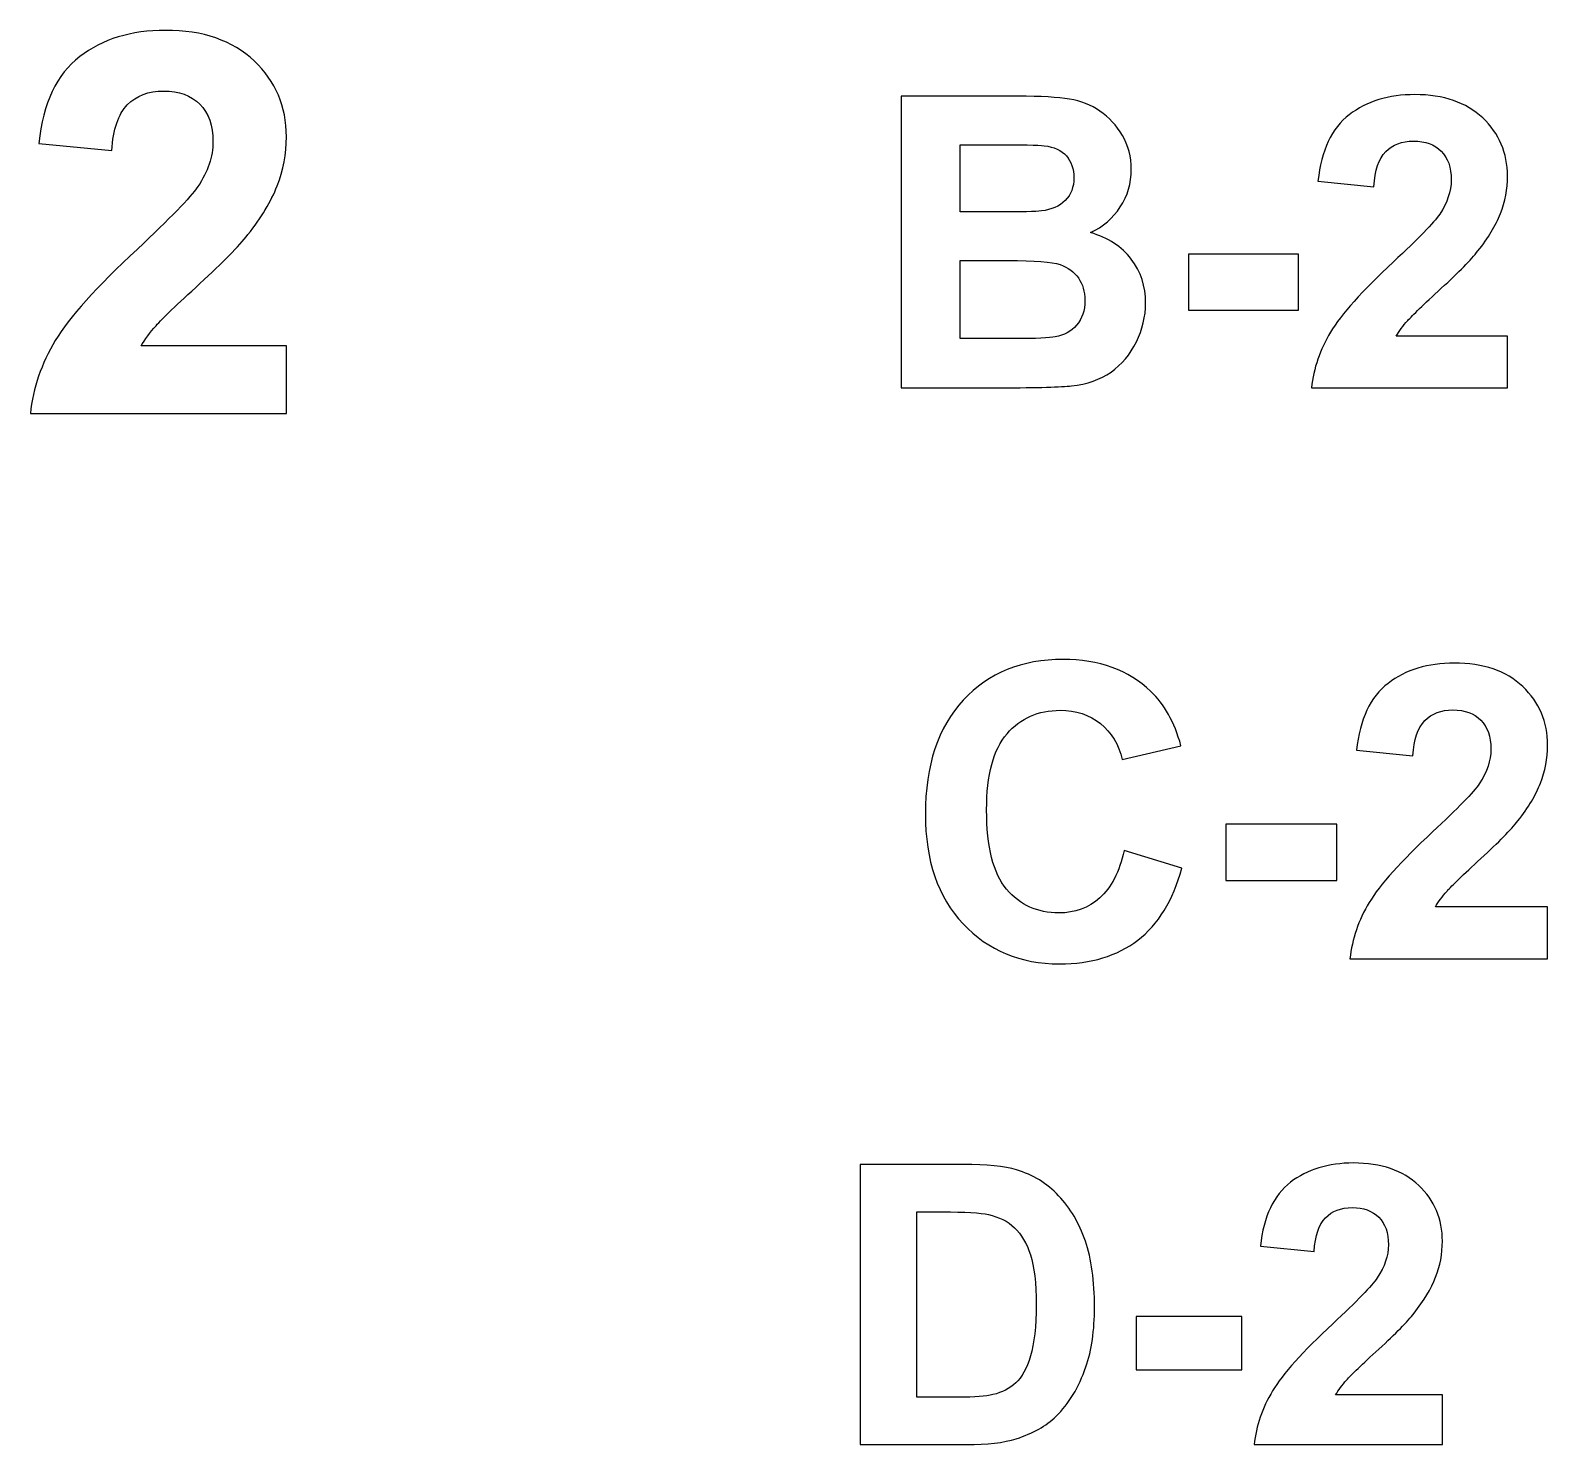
# Model space of a CAD drawing. Header units: millimetres. Extents: x 467 to 1359, y -935 to 982.
# Drawn here: x 1082.65 to 1115.19, y 816.56 to 846.89 of the extents above; entities that cross this region are included whole.
import ezdxf

# ---------------------------------------------------------------- set-up
doc = ezdxf.new("R2010")
doc.units = ezdxf.units.MM
doc.header["$MEASUREMENT"] = 0
doc.layers.add('layer 1', color=7, linetype='Continuous')

msp = doc.modelspace()

# ---------------------------------------------------------------- linework, layer by layer
at = {"layer": 'layer 1', "color": 242}
for points, knots in [([(1088.1408, 840.1234), (1088.1408, 840.1234), (1088.1408, 838.6732), (1088.1408, 838.6732), (1088.1408, 838.6732), (1088.1408, 838.6732), (1082.6484, 838.6732), (1082.6484, 838.6732), (1082.6484, 838.6732), (1082.7074, 839.2251), (1082.8863, 839.7466), (1083.1832, 840.2395), (1083.1832, 840.2395), (1083.48, 840.7324), (1084.0681, 841.3871), (1084.9435, 842.2035), (1084.9435, 842.2035), (1085.6496, 842.862), (1086.0816, 843.3092), (1086.2415, 843.5433), (1086.2415, 843.5433), (1086.4565, 843.8669), (1086.565, 844.1866), (1086.565, 844.5044), (1086.565, 844.5044), (1086.565, 844.8546), (1086.4718, 845.1229), (1086.2834, 845.3113), (1086.2834, 845.3113), (1086.0968, 845.4997), (1085.838, 845.593), (1085.5088, 845.593), (1085.5088, 845.593), (1085.1814, 845.593), (1084.9226, 845.494), (1084.7285, 845.2961), (1084.7285, 845.2961), (1084.5363, 845.1001), (1084.4259, 844.7727), (1084.3954, 844.3141), (1084.3954, 844.3141), (1084.3954, 844.3141), (1082.8311, 844.4701), (1082.8311, 844.4701), (1082.8311, 844.4701), (1082.9243, 845.3342), (1083.2155, 845.9546), (1083.7065, 846.3314), (1083.7065, 846.3314), (1084.1975, 846.7063), (1084.8103, 846.8947), (1085.5468, 846.8947), (1085.5468, 846.8947), (1086.3538, 846.8947), (1086.9875, 846.6759), (1087.45, 846.2401), (1087.45, 846.2401), (1087.9105, 845.8042), (1088.1408, 845.2618), (1088.1408, 844.6129), (1088.1408, 844.6129), (1088.1408, 844.2437), (1088.0742, 843.8935), (1087.9429, 843.5585), (1087.9429, 843.5585), (1087.8116, 843.2255), (1087.6022, 842.8772), (1087.3149, 842.5118), (1087.3149, 842.5118), (1087.1264, 842.2682), (1086.782, 841.9199), (1086.2872, 841.4651), (1086.2872, 841.4651), (1085.7904, 841.0102), (1085.4764, 840.7096), (1085.3451, 840.5592), (1085.3451, 840.5592), (1085.2119, 840.4108), (1085.1053, 840.2642), (1085.0235, 840.1234), (1085.0235, 840.1234), (1085.0235, 840.1234), (1088.1408, 840.1234), (1088.1408, 840.1234)], [0, 0, 0, 0, 0.0454545, 0.0454545, 0.0454545, 0.0454545, 0.0909091, 0.0909091, 0.0909091, 0.0909091, 0.1363636, 0.1363636, 0.1363636, 0.1363636, 0.1818182, 0.1818182, 0.1818182, 0.1818182, 0.2272727, 0.2272727, 0.2272727, 0.2272727, 0.2727273, 0.2727273, 0.2727273, 0.2727273, 0.3181818, 0.3181818, 0.3181818, 0.3181818, 0.3636364, 0.3636364, 0.3636364, 0.3636364, 0.4090909, 0.4090909, 0.4090909, 0.4090909, 0.4545455, 0.4545455, 0.4545455, 0.4545455, 0.5, 0.5, 0.5, 0.5, 0.5454545, 0.5454545, 0.5454545, 0.5454545, 0.5909091, 0.5909091, 0.5909091, 0.5909091, 0.6363636, 0.6363636, 0.6363636, 0.6363636, 0.6818182, 0.6818182, 0.6818182, 0.6818182, 0.7272727, 0.7272727, 0.7272727, 0.7272727, 0.7727273, 0.7727273, 0.7727273, 0.7727273, 0.8181818, 0.8181818, 0.8181818, 0.8181818, 0.8636364, 0.8636364, 0.8636364, 0.8636364, 0.9090909, 0.9090909, 0.9090909, 0.9090909, 1, 1, 1, 1]), ([(1114.3306, 840.3339), (1114.3306, 840.3339), (1114.3306, 839.224), (1114.3306, 839.224), (1114.3306, 839.224), (1114.3306, 839.224), (1110.1272, 839.224), (1110.1272, 839.224), (1110.1272, 839.224), (1110.1723, 839.6464), (1110.3092, 840.0455), (1110.5365, 840.4227), (1110.5365, 840.4227), (1110.7637, 840.7999), (1111.2137, 841.301), (1111.8837, 841.9258), (1111.8837, 841.9258), (1112.4241, 842.4298), (1112.7547, 842.772), (1112.877, 842.9512), (1112.877, 842.9512), (1113.0416, 843.1988), (1113.1247, 843.4435), (1113.1247, 843.6867), (1113.1247, 843.6867), (1113.1247, 843.9547), (1113.0533, 844.1601), (1112.9091, 844.3043), (1112.9091, 844.3043), (1112.7664, 844.4485), (1112.5683, 844.5198), (1112.3163, 844.5198), (1112.3163, 844.5198), (1112.0658, 844.5198), (1111.8677, 844.4441), (1111.7191, 844.2926), (1111.7191, 844.2926), (1111.572, 844.1426), (1111.4875, 843.8921), (1111.4642, 843.5411), (1111.4642, 843.5411), (1111.4642, 843.5411), (1110.267, 843.6605), (1110.267, 843.6605), (1110.267, 843.6605), (1110.3384, 844.3218), (1110.5612, 844.7966), (1110.937, 845.085), (1110.937, 845.085), (1111.3128, 845.3719), (1111.7818, 845.5161), (1112.3454, 845.5161), (1112.3454, 845.5161), (1112.963, 845.5161), (1113.448, 845.3486), (1113.8019, 845.015), (1113.8019, 845.015), (1114.1544, 844.6815), (1114.3306, 844.2664), (1114.3306, 843.7697), (1114.3306, 843.7697), (1114.3306, 843.4872), (1114.2797, 843.2192), (1114.1792, 842.9628), (1114.1792, 842.9628), (1114.0787, 842.7079), (1113.9184, 842.4414), (1113.6985, 842.1618), (1113.6985, 842.1618), (1113.5543, 841.9753), (1113.2907, 841.7088), (1112.912, 841.3607), (1112.912, 841.3607), (1112.5319, 841.0126), (1112.2915, 840.7825), (1112.191, 840.6674), (1112.191, 840.6674), (1112.0891, 840.5538), (1112.0075, 840.4416), (1111.9449, 840.3339), (1111.9449, 840.3339), (1111.9449, 840.3339), (1114.3306, 840.3339), (1114.3306, 840.3339)], [0, 0, 0, 0, 0.0454545, 0.0454545, 0.0454545, 0.0454545, 0.0909091, 0.0909091, 0.0909091, 0.0909091, 0.1363636, 0.1363636, 0.1363636, 0.1363636, 0.1818182, 0.1818182, 0.1818182, 0.1818182, 0.2272727, 0.2272727, 0.2272727, 0.2272727, 0.2727273, 0.2727273, 0.2727273, 0.2727273, 0.3181818, 0.3181818, 0.3181818, 0.3181818, 0.3636364, 0.3636364, 0.3636364, 0.3636364, 0.4090909, 0.4090909, 0.4090909, 0.4090909, 0.4545455, 0.4545455, 0.4545455, 0.4545455, 0.5, 0.5, 0.5, 0.5, 0.5454545, 0.5454545, 0.5454545, 0.5454545, 0.5909091, 0.5909091, 0.5909091, 0.5909091, 0.6363636, 0.6363636, 0.6363636, 0.6363636, 0.6818182, 0.6818182, 0.6818182, 0.6818182, 0.7272727, 0.7272727, 0.7272727, 0.7272727, 0.7727273, 0.7727273, 0.7727273, 0.7727273, 0.8181818, 0.8181818, 0.8181818, 0.8181818, 0.8636364, 0.8636364, 0.8636364, 0.8636364, 0.9090909, 0.9090909, 0.9090909, 0.9090909, 1, 1, 1, 1]), ([(1101.3255, 845.4811), (1101.3255, 845.4811), (1103.8278, 845.4811), (1103.8278, 845.4811), (1103.8278, 845.4811), (1104.3245, 845.4811), (1104.693, 845.4607), (1104.9362, 845.42), (1104.9362, 845.42), (1105.1809, 845.3777), (1105.3979, 845.2918), (1105.5902, 845.1622), (1105.5902, 845.1622), (1105.7824, 845.0311), (1105.9427, 844.8577), (1106.0708, 844.6407), (1106.0708, 844.6407), (1106.199, 844.4237), (1106.2631, 844.179), (1106.2631, 843.9096), (1106.2631, 843.9096), (1106.2631, 843.6183), (1106.1844, 843.3488), (1106.0271, 843.1056), (1106.0271, 843.1056), (1105.8698, 842.8609), (1105.6557, 842.6788), (1105.3863, 842.5565), (1105.3863, 842.5565), (1105.7664, 842.4443), (1106.0577, 842.255), (1106.2631, 841.987), (1106.2631, 841.987), (1106.467, 841.719), (1106.5689, 841.4044), (1106.5689, 841.0417), (1106.5689, 841.0417), (1106.5689, 840.7562), (1106.5034, 840.4795), (1106.3709, 840.2101), (1106.3709, 840.2101), (1106.2383, 839.9406), (1106.0577, 839.725), (1105.8276, 839.5634), (1105.8276, 839.5634), (1105.5989, 839.4031), (1105.3164, 839.3041), (1104.9799, 839.2662), (1104.9799, 839.2662), (1104.7702, 839.2444), (1104.2619, 839.2298), (1103.4564, 839.224), (1103.4564, 839.224), (1103.4564, 839.224), (1101.3255, 839.224), (1101.3255, 839.224), (1101.3255, 839.224), (1101.3255, 839.224), (1101.3255, 845.4811), (1101.3255, 845.4811)], [0, 0, 0, 0, 0.0625, 0.0625, 0.0625, 0.0625, 0.125, 0.125, 0.125, 0.125, 0.1875, 0.1875, 0.1875, 0.1875, 0.25, 0.25, 0.25, 0.25, 0.3125, 0.3125, 0.3125, 0.3125, 0.375, 0.375, 0.375, 0.375, 0.4375, 0.4375, 0.4375, 0.4375, 0.5, 0.5, 0.5, 0.5, 0.5625, 0.5625, 0.5625, 0.5625, 0.625, 0.625, 0.625, 0.625, 0.6875, 0.6875, 0.6875, 0.6875, 0.75, 0.75, 0.75, 0.75, 0.8125, 0.8125, 0.8125, 0.8125, 0.875, 0.875, 0.875, 0.875, 1, 1, 1, 1]), ([(1102.5927, 844.4412), (1102.5927, 844.4412), (1102.5927, 842.9992), (1102.5927, 842.9992), (1102.5927, 842.9992), (1102.5927, 842.9992), (1103.42, 842.9992), (1103.42, 842.9992), (1103.42, 842.9992), (1103.9108, 842.9992), (1104.2167, 843.0065), (1104.3361, 843.0211), (1104.3361, 843.0211), (1104.5517, 843.0459), (1104.7221, 843.1201), (1104.8459, 843.2439), (1104.8459, 843.2439), (1104.9697, 843.3677), (1105.0309, 843.5294), (1105.0309, 843.7304), (1105.0309, 843.7304), (1105.0309, 843.9241), (1104.977, 844.08), (1104.8707, 844.2009), (1104.8707, 844.2009), (1104.7643, 844.3218), (1104.6056, 844.3946), (1104.3958, 844.4193), (1104.3958, 844.4193), (1104.2706, 844.4339), (1103.9108, 844.4412), (1103.318, 844.4412), (1103.318, 844.4412), (1103.318, 844.4412), (1102.5927, 844.4412), (1102.5927, 844.4412)], [0, 0, 0, 0, 0.1, 0.1, 0.1, 0.1, 0.2, 0.2, 0.2, 0.2, 0.3, 0.3, 0.3, 0.3, 0.4, 0.4, 0.4, 0.4, 0.5, 0.5, 0.5, 0.5, 0.6, 0.6, 0.6, 0.6, 0.7, 0.7, 0.7, 0.7, 0.8, 0.8, 0.8, 0.8, 1, 1, 1, 1]), ([(1102.5927, 841.9593), (1102.5927, 841.9593), (1102.5927, 840.2814), (1102.5927, 840.2814), (1102.5927, 840.2814), (1102.5927, 840.2814), (1103.7637, 840.2814), (1103.7637, 840.2814), (1103.7637, 840.2814), (1104.2182, 840.2814), (1104.508, 840.2945), (1104.6303, 840.3193), (1104.6303, 840.3193), (1104.8182, 840.3542), (1104.9712, 840.4373), (1105.0891, 840.5698), (1105.0891, 840.5698), (1105.2071, 840.7038), (1105.2668, 840.88), (1105.2668, 841.1029), (1105.2668, 841.1029), (1105.2668, 841.2922), (1105.2217, 841.451), (1105.1299, 841.5821), (1105.1299, 841.5821), (1105.0396, 841.7132), (1104.9071, 841.8093), (1104.7352, 841.869), (1104.7352, 841.869), (1104.5633, 841.9287), (1104.189, 841.9593), (1103.6137, 841.9593), (1103.6137, 841.9593), (1103.6137, 841.9593), (1102.5927, 841.9593), (1102.5927, 841.9593)], [0, 0, 0, 0, 0.1, 0.1, 0.1, 0.1, 0.2, 0.2, 0.2, 0.2, 0.3, 0.3, 0.3, 0.3, 0.4, 0.4, 0.4, 0.4, 0.5, 0.5, 0.5, 0.5, 0.6, 0.6, 0.6, 0.6, 0.7, 0.7, 0.7, 0.7, 0.8, 0.8, 0.8, 0.8, 1, 1, 1, 1]), ([(1107.488, 840.8931), (1107.488, 840.8931), (1107.488, 842.0904), (1107.488, 842.0904), (1107.488, 842.0904), (1107.488, 842.0904), (1109.8475, 842.0904), (1109.8475, 842.0904), (1109.8475, 842.0904), (1109.8475, 842.0904), (1109.8475, 840.8931), (1109.8475, 840.8931), (1109.8475, 840.8931), (1109.8475, 840.8931), (1107.488, 840.8931), (1107.488, 840.8931)], [0, 0, 0, 0, 0.2, 0.2, 0.2, 0.2, 0.4, 0.4, 0.4, 0.4, 0.6, 0.6, 0.6, 0.6, 1, 1, 1, 1]), ([(1106.1119, 829.302), (1106.1119, 829.302), (1107.346, 828.923), (1107.346, 828.923), (1107.346, 828.923), (1107.1565, 828.228), (1106.8406, 827.7123), (1106.3998, 827.3744), (1106.3998, 827.3744), (1105.9591, 827.038), (1105.4008, 826.869), (1104.7235, 826.869), (1104.7235, 826.869), (1103.8846, 826.869), (1103.1955, 827.1555), (1102.6548, 827.7285), (1102.6548, 827.7285), (1102.1156, 828.3015), (1101.8453, 829.0846), (1101.8453, 830.0792), (1101.8453, 830.0792), (1101.8453, 831.1297), (1102.1171, 831.9466), (1102.6593, 832.5284), (1102.6593, 832.5284), (1103.2014, 833.1102), (1103.9154, 833.4011), (1104.7999, 833.4011), (1104.7999, 833.4011), (1105.5727, 833.4011), (1106.2, 833.1719), (1106.6819, 832.715), (1106.6819, 832.715), (1106.9699, 832.4446), (1107.1844, 832.0568), (1107.3284, 831.5499), (1107.3284, 831.5499), (1107.3284, 831.5499), (1106.0678, 831.2502), (1106.0678, 831.2502), (1106.0678, 831.2502), (1105.9929, 831.5763), (1105.8371, 831.8349), (1105.6006, 832.0244), (1105.6006, 832.0244), (1105.3626, 832.214), (1105.0746, 832.308), (1104.7367, 832.308), (1104.7367, 832.308), (1104.268, 832.308), (1103.8875, 832.1405), (1103.5966, 831.8041), (1103.5966, 831.8041), (1103.3042, 831.4691), (1103.1588, 830.9255), (1103.1588, 830.1732), (1103.1588, 830.1732), (1103.1588, 829.3769), (1103.3028, 828.8084), (1103.5893, 828.4704), (1103.5893, 828.4704), (1103.8772, 828.1311), (1104.2504, 827.9621), (1104.7103, 827.9621), (1104.7103, 827.9621), (1105.0496, 827.9621), (1105.342, 828.0694), (1105.5859, 828.2853), (1105.5859, 828.2853), (1105.8298, 828.5013), (1106.0061, 828.8392), (1106.1119, 829.302)], [0, 0, 0, 0, 0.0526316, 0.0526316, 0.0526316, 0.0526316, 0.1052632, 0.1052632, 0.1052632, 0.1052632, 0.1578947, 0.1578947, 0.1578947, 0.1578947, 0.2105263, 0.2105263, 0.2105263, 0.2105263, 0.2631579, 0.2631579, 0.2631579, 0.2631579, 0.3157895, 0.3157895, 0.3157895, 0.3157895, 0.3684211, 0.3684211, 0.3684211, 0.3684211, 0.4210526, 0.4210526, 0.4210526, 0.4210526, 0.4736842, 0.4736842, 0.4736842, 0.4736842, 0.5263158, 0.5263158, 0.5263158, 0.5263158, 0.5789474, 0.5789474, 0.5789474, 0.5789474, 0.6315789, 0.6315789, 0.6315789, 0.6315789, 0.6842105, 0.6842105, 0.6842105, 0.6842105, 0.7368421, 0.7368421, 0.7368421, 0.7368421, 0.7894737, 0.7894737, 0.7894737, 0.7894737, 0.8421053, 0.8421053, 0.8421053, 0.8421053, 0.8947368, 0.8947368, 0.8947368, 0.8947368, 1, 1, 1, 1]), ([(1115.193, 828.0943), (1115.193, 828.0943), (1115.193, 826.9748), (1115.193, 826.9748), (1115.193, 826.9748), (1115.193, 826.9748), (1110.9529, 826.9748), (1110.9529, 826.9748), (1110.9529, 826.9748), (1110.9984, 827.4009), (1111.1365, 827.8034), (1111.3657, 828.184), (1111.3657, 828.184), (1111.5949, 828.5645), (1112.0489, 829.0699), (1112.7247, 829.7002), (1112.7247, 829.7002), (1113.2698, 830.2085), (1113.6033, 830.5538), (1113.7267, 830.7345), (1113.7267, 830.7345), (1113.8927, 830.9842), (1113.9765, 831.2311), (1113.9765, 831.4764), (1113.9765, 831.4764), (1113.9765, 831.7468), (1113.9045, 831.9539), (1113.7591, 832.0994), (1113.7591, 832.0994), (1113.6151, 832.2448), (1113.4153, 832.3168), (1113.1611, 832.3168), (1113.1611, 832.3168), (1112.9084, 832.3168), (1112.7086, 832.2404), (1112.5587, 832.0876), (1112.5587, 832.0876), (1112.4103, 831.9363), (1112.3251, 831.6836), (1112.3016, 831.3295), (1112.3016, 831.3295), (1112.3016, 831.3295), (1111.0939, 831.45), (1111.0939, 831.45), (1111.0939, 831.45), (1111.1659, 832.117), (1111.3907, 832.596), (1111.7698, 832.8869), (1111.7698, 832.8869), (1112.1488, 833.1763), (1112.6219, 833.3217), (1113.1905, 833.3217), (1113.1905, 833.3217), (1113.8134, 833.3217), (1114.3027, 833.1528), (1114.6597, 832.8163), (1114.6597, 832.8163), (1115.0152, 832.4799), (1115.193, 832.0612), (1115.193, 831.5602), (1115.193, 831.5602), (1115.193, 831.2751), (1115.1416, 831.0048), (1115.0402, 830.7462), (1115.0402, 830.7462), (1114.9388, 830.4891), (1114.7772, 830.2203), (1114.5554, 829.9382), (1114.5554, 829.9382), (1114.4099, 829.7501), (1114.144, 829.4813), (1113.762, 829.1301), (1113.762, 829.1301), (1113.3785, 828.779), (1113.1361, 828.5468), (1113.0347, 828.4308), (1113.0347, 828.4308), (1112.9319, 828.3162), (1112.8496, 828.2031), (1112.7864, 828.0943), (1112.7864, 828.0943), (1112.7864, 828.0943), (1115.193, 828.0943), (1115.193, 828.0943)], [0, 0, 0, 0, 0.0454545, 0.0454545, 0.0454545, 0.0454545, 0.0909091, 0.0909091, 0.0909091, 0.0909091, 0.1363636, 0.1363636, 0.1363636, 0.1363636, 0.1818182, 0.1818182, 0.1818182, 0.1818182, 0.2272727, 0.2272727, 0.2272727, 0.2272727, 0.2727273, 0.2727273, 0.2727273, 0.2727273, 0.3181818, 0.3181818, 0.3181818, 0.3181818, 0.3636364, 0.3636364, 0.3636364, 0.3636364, 0.4090909, 0.4090909, 0.4090909, 0.4090909, 0.4545455, 0.4545455, 0.4545455, 0.4545455, 0.5, 0.5, 0.5, 0.5, 0.5454545, 0.5454545, 0.5454545, 0.5454545, 0.5909091, 0.5909091, 0.5909091, 0.5909091, 0.6363636, 0.6363636, 0.6363636, 0.6363636, 0.6818182, 0.6818182, 0.6818182, 0.6818182, 0.7272727, 0.7272727, 0.7272727, 0.7272727, 0.7727273, 0.7727273, 0.7727273, 0.7727273, 0.8181818, 0.8181818, 0.8181818, 0.8181818, 0.8636364, 0.8636364, 0.8636364, 0.8636364, 0.9090909, 0.9090909, 0.9090909, 0.9090909, 1, 1, 1, 1]), ([(1108.2907, 828.6585), (1108.2907, 828.6585), (1108.2907, 829.8662), (1108.2907, 829.8662), (1108.2907, 829.8662), (1108.2907, 829.8662), (1110.6708, 829.8662), (1110.6708, 829.8662), (1110.6708, 829.8662), (1110.6708, 829.8662), (1110.6708, 828.6585), (1110.6708, 828.6585), (1110.6708, 828.6585), (1110.6708, 828.6585), (1108.2907, 828.6585), (1108.2907, 828.6585)], [0, 0, 0, 0, 0.2, 0.2, 0.2, 0.2, 0.4, 0.4, 0.4, 0.4, 0.6, 0.6, 0.6, 0.6, 1, 1, 1, 1]), ([(1100.4468, 822.5641), (1100.4468, 822.5641), (1102.6595, 822.5641), (1102.6595, 822.5641), (1102.6595, 822.5641), (1103.1588, 822.5641), (1103.5392, 822.5263), (1103.8008, 822.4494), (1103.8008, 822.4494), (1104.1518, 822.3459), (1104.4539, 822.1613), (1104.7043, 821.8955), (1104.7043, 821.8955), (1104.9561, 821.6312), (1105.1463, 821.3067), (1105.2777, 820.9221), (1105.2777, 820.9221), (1105.4078, 820.5389), (1105.4736, 820.0647), (1105.4736, 819.5025), (1105.4736, 819.5025), (1105.4736, 819.0073), (1105.412, 818.5821), (1105.2889, 818.2241), (1105.2889, 818.2241), (1105.1393, 817.7863), (1104.9253, 817.4325), (1104.647, 817.1625), (1104.647, 817.1625), (1104.4372, 816.9569), (1104.1532, 816.7975), (1103.7966, 816.6828), (1103.7966, 816.6828), (1103.5294, 816.5975), (1103.1728, 816.5555), (1102.7252, 816.5555), (1102.7252, 816.5555), (1102.7252, 816.5555), (1100.4468, 816.5555), (1100.4468, 816.5555), (1100.4468, 816.5555), (1100.4468, 816.5555), (1100.4468, 822.5641), (1100.4468, 822.5641)], [0, 0, 0, 0, 0.0833333, 0.0833333, 0.0833333, 0.0833333, 0.1666667, 0.1666667, 0.1666667, 0.1666667, 0.25, 0.25, 0.25, 0.25, 0.3333333, 0.3333333, 0.3333333, 0.3333333, 0.4166667, 0.4166667, 0.4166667, 0.4166667, 0.5, 0.5, 0.5, 0.5, 0.5833333, 0.5833333, 0.5833333, 0.5833333, 0.6666667, 0.6666667, 0.6666667, 0.6666667, 0.75, 0.75, 0.75, 0.75, 0.8333333, 0.8333333, 0.8333333, 0.8333333, 1, 1, 1, 1]), ([(1112.9354, 817.6213), (1112.9354, 817.6213), (1112.9354, 816.5555), (1112.9354, 816.5555), (1112.9354, 816.5555), (1112.9354, 816.5555), (1108.8989, 816.5555), (1108.8989, 816.5555), (1108.8989, 816.5555), (1108.9423, 816.9611), (1109.0737, 817.3443), (1109.2919, 817.7066), (1109.2919, 817.7066), (1109.5101, 818.0688), (1109.9423, 818.55), (1110.5857, 819.15), (1110.5857, 819.15), (1111.1046, 819.6339), (1111.4221, 819.9626), (1111.5395, 820.1346), (1111.5395, 820.1346), (1111.6976, 820.3724), (1111.7773, 820.6074), (1111.7773, 820.841), (1111.7773, 820.841), (1111.7773, 821.0983), (1111.7088, 821.2955), (1111.5703, 821.434), (1111.5703, 821.434), (1111.4333, 821.5725), (1111.243, 821.641), (1111.0011, 821.641), (1111.0011, 821.641), (1110.7605, 821.641), (1110.5703, 821.5683), (1110.4276, 821.4228), (1110.4276, 821.4228), (1110.2864, 821.2787), (1110.2052, 821.0382), (1110.1829, 820.7011), (1110.1829, 820.7011), (1110.1829, 820.7011), (1109.0332, 820.8158), (1109.0332, 820.8158), (1109.0332, 820.8158), (1109.1017, 821.4508), (1109.3157, 821.9067), (1109.6765, 822.1837), (1109.6765, 822.1837), (1110.0374, 822.4592), (1110.4878, 822.5977), (1111.029, 822.5977), (1111.029, 822.5977), (1111.6221, 822.5977), (1112.0878, 822.4368), (1112.4277, 822.1165), (1112.4277, 822.1165), (1112.7662, 821.7962), (1112.9354, 821.3976), (1112.9354, 820.9207), (1112.9354, 820.9207), (1112.9354, 820.6493), (1112.8864, 820.392), (1112.7899, 820.1458), (1112.7899, 820.1458), (1112.6934, 819.9011), (1112.5396, 819.6451), (1112.3284, 819.3766), (1112.3284, 819.3766), (1112.1899, 819.1975), (1111.9368, 818.9416), (1111.5731, 818.6073), (1111.5731, 818.6073), (1111.2081, 818.273), (1110.9773, 818.0521), (1110.8808, 817.9416), (1110.8808, 817.9416), (1110.7829, 817.8325), (1110.7046, 817.7248), (1110.6444, 817.6213), (1110.6444, 817.6213), (1110.6444, 817.6213), (1112.9354, 817.6213), (1112.9354, 817.6213)], [0, 0, 0, 0, 0.0454545, 0.0454545, 0.0454545, 0.0454545, 0.0909091, 0.0909091, 0.0909091, 0.0909091, 0.1363636, 0.1363636, 0.1363636, 0.1363636, 0.1818182, 0.1818182, 0.1818182, 0.1818182, 0.2272727, 0.2272727, 0.2272727, 0.2272727, 0.2727273, 0.2727273, 0.2727273, 0.2727273, 0.3181818, 0.3181818, 0.3181818, 0.3181818, 0.3636364, 0.3636364, 0.3636364, 0.3636364, 0.4090909, 0.4090909, 0.4090909, 0.4090909, 0.4545455, 0.4545455, 0.4545455, 0.4545455, 0.5, 0.5, 0.5, 0.5, 0.5454545, 0.5454545, 0.5454545, 0.5454545, 0.5909091, 0.5909091, 0.5909091, 0.5909091, 0.6363636, 0.6363636, 0.6363636, 0.6363636, 0.6818182, 0.6818182, 0.6818182, 0.6818182, 0.7272727, 0.7272727, 0.7272727, 0.7272727, 0.7727273, 0.7727273, 0.7727273, 0.7727273, 0.8181818, 0.8181818, 0.8181818, 0.8181818, 0.8636364, 0.8636364, 0.8636364, 0.8636364, 0.9090909, 0.9090909, 0.9090909, 0.9090909, 1, 1, 1, 1]), ([(1101.6636, 821.5487), (1101.6636, 821.5487), (1101.6636, 817.5709), (1101.6636, 817.5709), (1101.6636, 817.5709), (1101.6636, 817.5709), (1102.5658, 817.5709), (1102.5658, 817.5709), (1102.5658, 817.5709), (1102.9028, 817.5709), (1103.1462, 817.5905), (1103.2959, 817.6283), (1103.2959, 817.6283), (1103.4931, 817.6772), (1103.6553, 817.7611), (1103.784, 817.8786), (1103.784, 817.8786), (1103.9141, 817.9961), (1104.019, 818.1891), (1104.1001, 818.4577), (1104.1001, 818.4577), (1104.1826, 818.7262), (1104.2232, 819.094), (1104.2232, 819.5584), (1104.2232, 819.5584), (1104.2232, 820.0228), (1104.1826, 820.378), (1104.1001, 820.627), (1104.1001, 820.627), (1104.019, 820.8759), (1103.9043, 821.0689), (1103.7574, 821.2088), (1103.7574, 821.2088), (1103.6106, 821.3473), (1103.4245, 821.4424), (1103.198, 821.4913), (1103.198, 821.4913), (1103.0301, 821.5291), (1102.6986, 821.5487), (1102.2063, 821.5487), (1102.2063, 821.5487), (1102.2063, 821.5487), (1101.6636, 821.5487), (1101.6636, 821.5487)], [0, 0, 0, 0, 0.0833333, 0.0833333, 0.0833333, 0.0833333, 0.1666667, 0.1666667, 0.1666667, 0.1666667, 0.25, 0.25, 0.25, 0.25, 0.3333333, 0.3333333, 0.3333333, 0.3333333, 0.4166667, 0.4166667, 0.4166667, 0.4166667, 0.5, 0.5, 0.5, 0.5, 0.5833333, 0.5833333, 0.5833333, 0.5833333, 0.6666667, 0.6666667, 0.6666667, 0.6666667, 0.75, 0.75, 0.75, 0.75, 0.8333333, 0.8333333, 0.8333333, 0.8333333, 1, 1, 1, 1]), ([(1106.3645, 818.1584), (1106.3645, 818.1584), (1106.3645, 819.308), (1106.3645, 819.308), (1106.3645, 819.308), (1106.3645, 819.308), (1108.6304, 819.308), (1108.6304, 819.308), (1108.6304, 819.308), (1108.6304, 819.308), (1108.6304, 818.1584), (1108.6304, 818.1584), (1108.6304, 818.1584), (1108.6304, 818.1584), (1106.3645, 818.1584), (1106.3645, 818.1584)], [0, 0, 0, 0, 0.2, 0.2, 0.2, 0.2, 0.4, 0.4, 0.4, 0.4, 0.6, 0.6, 0.6, 0.6, 1, 1, 1, 1])]:
    msp.add_open_spline(points, degree=3, knots=knots, dxfattribs=at)
at = {"layer": 'layer 1', "color": 7, "lineweight": 9}
for points, knots in [([(1088.1408, 840.1234), (1088.1408, 840.1234), (1088.1408, 838.6732), (1088.1408, 838.6732), (1088.1408, 838.6732), (1088.1408, 838.6732), (1082.6484, 838.6732), (1082.6484, 838.6732), (1082.6484, 838.6732), (1082.7074, 839.2251), (1082.8863, 839.7466), (1083.1832, 840.2395), (1083.1832, 840.2395), (1083.48, 840.7324), (1084.0681, 841.3871), (1084.9435, 842.2035), (1084.9435, 842.2035), (1085.6496, 842.862), (1086.0816, 843.3092), (1086.2415, 843.5433), (1086.2415, 843.5433), (1086.4565, 843.8669), (1086.565, 844.1866), (1086.565, 844.5044), (1086.565, 844.5044), (1086.565, 844.8546), (1086.4718, 845.1229), (1086.2834, 845.3113), (1086.2834, 845.3113), (1086.0968, 845.4997), (1085.838, 845.593), (1085.5088, 845.593), (1085.5088, 845.593), (1085.1814, 845.593), (1084.9226, 845.494), (1084.7285, 845.2961), (1084.7285, 845.2961), (1084.5363, 845.1001), (1084.4259, 844.7727), (1084.3954, 844.3141), (1084.3954, 844.3141), (1084.3954, 844.3141), (1082.8311, 844.4701), (1082.8311, 844.4701), (1082.8311, 844.4701), (1082.9243, 845.3342), (1083.2155, 845.9546), (1083.7065, 846.3314), (1083.7065, 846.3314), (1084.1975, 846.7063), (1084.8103, 846.8947), (1085.5468, 846.8947), (1085.5468, 846.8947), (1086.3538, 846.8947), (1086.9875, 846.6759), (1087.45, 846.2401), (1087.45, 846.2401), (1087.9105, 845.8042), (1088.1408, 845.2618), (1088.1408, 844.6129), (1088.1408, 844.6129), (1088.1408, 844.2437), (1088.0742, 843.8935), (1087.9429, 843.5585), (1087.9429, 843.5585), (1087.8116, 843.2255), (1087.6022, 842.8772), (1087.3149, 842.5118), (1087.3149, 842.5118), (1087.1264, 842.2682), (1086.782, 841.9199), (1086.2872, 841.4651), (1086.2872, 841.4651), (1085.7904, 841.0102), (1085.4764, 840.7096), (1085.3451, 840.5592), (1085.3451, 840.5592), (1085.2119, 840.4108), (1085.1053, 840.2642), (1085.0235, 840.1234), (1085.0235, 840.1234), (1085.0235, 840.1234), (1088.1408, 840.1234), (1088.1408, 840.1234)], [0, 0, 0, 0, 0.0454545, 0.0454545, 0.0454545, 0.0454545, 0.0909091, 0.0909091, 0.0909091, 0.0909091, 0.1363636, 0.1363636, 0.1363636, 0.1363636, 0.1818182, 0.1818182, 0.1818182, 0.1818182, 0.2272727, 0.2272727, 0.2272727, 0.2272727, 0.2727273, 0.2727273, 0.2727273, 0.2727273, 0.3181818, 0.3181818, 0.3181818, 0.3181818, 0.3636364, 0.3636364, 0.3636364, 0.3636364, 0.4090909, 0.4090909, 0.4090909, 0.4090909, 0.4545455, 0.4545455, 0.4545455, 0.4545455, 0.5, 0.5, 0.5, 0.5, 0.5454545, 0.5454545, 0.5454545, 0.5454545, 0.5909091, 0.5909091, 0.5909091, 0.5909091, 0.6363636, 0.6363636, 0.6363636, 0.6363636, 0.6818182, 0.6818182, 0.6818182, 0.6818182, 0.7272727, 0.7272727, 0.7272727, 0.7272727, 0.7727273, 0.7727273, 0.7727273, 0.7727273, 0.8181818, 0.8181818, 0.8181818, 0.8181818, 0.8636364, 0.8636364, 0.8636364, 0.8636364, 0.9090909, 0.9090909, 0.9090909, 0.9090909, 1, 1, 1, 1]), ([(1114.3306, 840.3339), (1114.3306, 840.3339), (1114.3306, 839.224), (1114.3306, 839.224), (1114.3306, 839.224), (1114.3306, 839.224), (1110.1272, 839.224), (1110.1272, 839.224), (1110.1272, 839.224), (1110.1723, 839.6464), (1110.3092, 840.0455), (1110.5365, 840.4227), (1110.5365, 840.4227), (1110.7637, 840.7999), (1111.2137, 841.301), (1111.8837, 841.9258), (1111.8837, 841.9258), (1112.4241, 842.4298), (1112.7547, 842.772), (1112.877, 842.9512), (1112.877, 842.9512), (1113.0416, 843.1988), (1113.1247, 843.4435), (1113.1247, 843.6867), (1113.1247, 843.6867), (1113.1247, 843.9547), (1113.0533, 844.1601), (1112.9091, 844.3043), (1112.9091, 844.3043), (1112.7664, 844.4485), (1112.5683, 844.5198), (1112.3163, 844.5198), (1112.3163, 844.5198), (1112.0658, 844.5198), (1111.8677, 844.4441), (1111.7191, 844.2926), (1111.7191, 844.2926), (1111.572, 844.1426), (1111.4875, 843.8921), (1111.4642, 843.5411), (1111.4642, 843.5411), (1111.4642, 843.5411), (1110.267, 843.6605), (1110.267, 843.6605), (1110.267, 843.6605), (1110.3384, 844.3218), (1110.5612, 844.7966), (1110.937, 845.085), (1110.937, 845.085), (1111.3128, 845.3719), (1111.7818, 845.5161), (1112.3454, 845.5161), (1112.3454, 845.5161), (1112.963, 845.5161), (1113.448, 845.3486), (1113.8019, 845.015), (1113.8019, 845.015), (1114.1544, 844.6815), (1114.3306, 844.2664), (1114.3306, 843.7697), (1114.3306, 843.7697), (1114.3306, 843.4872), (1114.2797, 843.2192), (1114.1792, 842.9628), (1114.1792, 842.9628), (1114.0787, 842.7079), (1113.9184, 842.4414), (1113.6985, 842.1618), (1113.6985, 842.1618), (1113.5543, 841.9753), (1113.2907, 841.7088), (1112.912, 841.3607), (1112.912, 841.3607), (1112.5319, 841.0126), (1112.2915, 840.7825), (1112.191, 840.6674), (1112.191, 840.6674), (1112.0891, 840.5538), (1112.0075, 840.4416), (1111.9449, 840.3339), (1111.9449, 840.3339), (1111.9449, 840.3339), (1114.3306, 840.3339), (1114.3306, 840.3339)], [0, 0, 0, 0, 0.0454545, 0.0454545, 0.0454545, 0.0454545, 0.0909091, 0.0909091, 0.0909091, 0.0909091, 0.1363636, 0.1363636, 0.1363636, 0.1363636, 0.1818182, 0.1818182, 0.1818182, 0.1818182, 0.2272727, 0.2272727, 0.2272727, 0.2272727, 0.2727273, 0.2727273, 0.2727273, 0.2727273, 0.3181818, 0.3181818, 0.3181818, 0.3181818, 0.3636364, 0.3636364, 0.3636364, 0.3636364, 0.4090909, 0.4090909, 0.4090909, 0.4090909, 0.4545455, 0.4545455, 0.4545455, 0.4545455, 0.5, 0.5, 0.5, 0.5, 0.5454545, 0.5454545, 0.5454545, 0.5454545, 0.5909091, 0.5909091, 0.5909091, 0.5909091, 0.6363636, 0.6363636, 0.6363636, 0.6363636, 0.6818182, 0.6818182, 0.6818182, 0.6818182, 0.7272727, 0.7272727, 0.7272727, 0.7272727, 0.7727273, 0.7727273, 0.7727273, 0.7727273, 0.8181818, 0.8181818, 0.8181818, 0.8181818, 0.8636364, 0.8636364, 0.8636364, 0.8636364, 0.9090909, 0.9090909, 0.9090909, 0.9090909, 1, 1, 1, 1]), ([(1101.3255, 845.4811), (1101.3255, 845.4811), (1103.8278, 845.4811), (1103.8278, 845.4811), (1103.8278, 845.4811), (1104.3245, 845.4811), (1104.693, 845.4607), (1104.9362, 845.42), (1104.9362, 845.42), (1105.1809, 845.3777), (1105.3979, 845.2918), (1105.5902, 845.1622), (1105.5902, 845.1622), (1105.7824, 845.0311), (1105.9427, 844.8577), (1106.0708, 844.6407), (1106.0708, 844.6407), (1106.199, 844.4237), (1106.2631, 844.179), (1106.2631, 843.9096), (1106.2631, 843.9096), (1106.2631, 843.6183), (1106.1844, 843.3488), (1106.0271, 843.1056), (1106.0271, 843.1056), (1105.8698, 842.8609), (1105.6557, 842.6788), (1105.3863, 842.5565), (1105.3863, 842.5565), (1105.7664, 842.4443), (1106.0577, 842.255), (1106.2631, 841.987), (1106.2631, 841.987), (1106.467, 841.719), (1106.5689, 841.4044), (1106.5689, 841.0417), (1106.5689, 841.0417), (1106.5689, 840.7562), (1106.5034, 840.4795), (1106.3709, 840.2101), (1106.3709, 840.2101), (1106.2383, 839.9406), (1106.0577, 839.725), (1105.8276, 839.5634), (1105.8276, 839.5634), (1105.5989, 839.4031), (1105.3164, 839.3041), (1104.9799, 839.2662), (1104.9799, 839.2662), (1104.7702, 839.2444), (1104.2619, 839.2298), (1103.4564, 839.224), (1103.4564, 839.224), (1103.4564, 839.224), (1101.3255, 839.224), (1101.3255, 839.224), (1101.3255, 839.224), (1101.3255, 839.224), (1101.3255, 845.4811), (1101.3255, 845.4811)], [0, 0, 0, 0, 0.0625, 0.0625, 0.0625, 0.0625, 0.125, 0.125, 0.125, 0.125, 0.1875, 0.1875, 0.1875, 0.1875, 0.25, 0.25, 0.25, 0.25, 0.3125, 0.3125, 0.3125, 0.3125, 0.375, 0.375, 0.375, 0.375, 0.4375, 0.4375, 0.4375, 0.4375, 0.5, 0.5, 0.5, 0.5, 0.5625, 0.5625, 0.5625, 0.5625, 0.625, 0.625, 0.625, 0.625, 0.6875, 0.6875, 0.6875, 0.6875, 0.75, 0.75, 0.75, 0.75, 0.8125, 0.8125, 0.8125, 0.8125, 0.875, 0.875, 0.875, 0.875, 1, 1, 1, 1]), ([(1102.5927, 844.4412), (1102.5927, 844.4412), (1102.5927, 842.9992), (1102.5927, 842.9992), (1102.5927, 842.9992), (1102.5927, 842.9992), (1103.42, 842.9992), (1103.42, 842.9992), (1103.42, 842.9992), (1103.9108, 842.9992), (1104.2167, 843.0065), (1104.3361, 843.0211), (1104.3361, 843.0211), (1104.5517, 843.0459), (1104.7221, 843.1201), (1104.8459, 843.2439), (1104.8459, 843.2439), (1104.9697, 843.3677), (1105.0309, 843.5294), (1105.0309, 843.7304), (1105.0309, 843.7304), (1105.0309, 843.9241), (1104.977, 844.08), (1104.8707, 844.2009), (1104.8707, 844.2009), (1104.7643, 844.3218), (1104.6056, 844.3946), (1104.3958, 844.4193), (1104.3958, 844.4193), (1104.2706, 844.4339), (1103.9108, 844.4412), (1103.318, 844.4412), (1103.318, 844.4412), (1103.318, 844.4412), (1102.5927, 844.4412), (1102.5927, 844.4412)], [0, 0, 0, 0, 0.1, 0.1, 0.1, 0.1, 0.2, 0.2, 0.2, 0.2, 0.3, 0.3, 0.3, 0.3, 0.4, 0.4, 0.4, 0.4, 0.5, 0.5, 0.5, 0.5, 0.6, 0.6, 0.6, 0.6, 0.7, 0.7, 0.7, 0.7, 0.8, 0.8, 0.8, 0.8, 1, 1, 1, 1]), ([(1102.5927, 841.9593), (1102.5927, 841.9593), (1102.5927, 840.2814), (1102.5927, 840.2814), (1102.5927, 840.2814), (1102.5927, 840.2814), (1103.7637, 840.2814), (1103.7637, 840.2814), (1103.7637, 840.2814), (1104.2182, 840.2814), (1104.508, 840.2945), (1104.6303, 840.3193), (1104.6303, 840.3193), (1104.8182, 840.3542), (1104.9712, 840.4373), (1105.0891, 840.5698), (1105.0891, 840.5698), (1105.2071, 840.7038), (1105.2668, 840.88), (1105.2668, 841.1029), (1105.2668, 841.1029), (1105.2668, 841.2922), (1105.2217, 841.451), (1105.1299, 841.5821), (1105.1299, 841.5821), (1105.0396, 841.7132), (1104.9071, 841.8093), (1104.7352, 841.869), (1104.7352, 841.869), (1104.5633, 841.9287), (1104.189, 841.9593), (1103.6137, 841.9593), (1103.6137, 841.9593), (1103.6137, 841.9593), (1102.5927, 841.9593), (1102.5927, 841.9593)], [0, 0, 0, 0, 0.1, 0.1, 0.1, 0.1, 0.2, 0.2, 0.2, 0.2, 0.3, 0.3, 0.3, 0.3, 0.4, 0.4, 0.4, 0.4, 0.5, 0.5, 0.5, 0.5, 0.6, 0.6, 0.6, 0.6, 0.7, 0.7, 0.7, 0.7, 0.8, 0.8, 0.8, 0.8, 1, 1, 1, 1]), ([(1107.488, 840.8931), (1107.488, 840.8931), (1107.488, 842.0904), (1107.488, 842.0904), (1107.488, 842.0904), (1107.488, 842.0904), (1109.8475, 842.0904), (1109.8475, 842.0904), (1109.8475, 842.0904), (1109.8475, 842.0904), (1109.8475, 840.8931), (1109.8475, 840.8931), (1109.8475, 840.8931), (1109.8475, 840.8931), (1107.488, 840.8931), (1107.488, 840.8931)], [0, 0, 0, 0, 0.2, 0.2, 0.2, 0.2, 0.4, 0.4, 0.4, 0.4, 0.6, 0.6, 0.6, 0.6, 1, 1, 1, 1]), ([(1106.1119, 829.302), (1106.1119, 829.302), (1107.346, 828.923), (1107.346, 828.923), (1107.346, 828.923), (1107.1565, 828.228), (1106.8406, 827.7123), (1106.3998, 827.3744), (1106.3998, 827.3744), (1105.9591, 827.038), (1105.4008, 826.869), (1104.7235, 826.869), (1104.7235, 826.869), (1103.8846, 826.869), (1103.1955, 827.1555), (1102.6548, 827.7285), (1102.6548, 827.7285), (1102.1156, 828.3015), (1101.8453, 829.0846), (1101.8453, 830.0792), (1101.8453, 830.0792), (1101.8453, 831.1297), (1102.1171, 831.9466), (1102.6593, 832.5284), (1102.6593, 832.5284), (1103.2014, 833.1102), (1103.9154, 833.4011), (1104.7999, 833.4011), (1104.7999, 833.4011), (1105.5727, 833.4011), (1106.2, 833.1719), (1106.6819, 832.715), (1106.6819, 832.715), (1106.9699, 832.4446), (1107.1844, 832.0568), (1107.3284, 831.5499), (1107.3284, 831.5499), (1107.3284, 831.5499), (1106.0678, 831.2502), (1106.0678, 831.2502), (1106.0678, 831.2502), (1105.9929, 831.5763), (1105.8371, 831.8349), (1105.6006, 832.0244), (1105.6006, 832.0244), (1105.3626, 832.214), (1105.0746, 832.308), (1104.7367, 832.308), (1104.7367, 832.308), (1104.268, 832.308), (1103.8875, 832.1405), (1103.5966, 831.8041), (1103.5966, 831.8041), (1103.3042, 831.4691), (1103.1588, 830.9255), (1103.1588, 830.1732), (1103.1588, 830.1732), (1103.1588, 829.3769), (1103.3028, 828.8084), (1103.5893, 828.4704), (1103.5893, 828.4704), (1103.8772, 828.1311), (1104.2504, 827.9621), (1104.7103, 827.9621), (1104.7103, 827.9621), (1105.0496, 827.9621), (1105.342, 828.0694), (1105.5859, 828.2853), (1105.5859, 828.2853), (1105.8298, 828.5013), (1106.0061, 828.8392), (1106.1119, 829.302)], [0, 0, 0, 0, 0.0526316, 0.0526316, 0.0526316, 0.0526316, 0.1052632, 0.1052632, 0.1052632, 0.1052632, 0.1578947, 0.1578947, 0.1578947, 0.1578947, 0.2105263, 0.2105263, 0.2105263, 0.2105263, 0.2631579, 0.2631579, 0.2631579, 0.2631579, 0.3157895, 0.3157895, 0.3157895, 0.3157895, 0.3684211, 0.3684211, 0.3684211, 0.3684211, 0.4210526, 0.4210526, 0.4210526, 0.4210526, 0.4736842, 0.4736842, 0.4736842, 0.4736842, 0.5263158, 0.5263158, 0.5263158, 0.5263158, 0.5789474, 0.5789474, 0.5789474, 0.5789474, 0.6315789, 0.6315789, 0.6315789, 0.6315789, 0.6842105, 0.6842105, 0.6842105, 0.6842105, 0.7368421, 0.7368421, 0.7368421, 0.7368421, 0.7894737, 0.7894737, 0.7894737, 0.7894737, 0.8421053, 0.8421053, 0.8421053, 0.8421053, 0.8947368, 0.8947368, 0.8947368, 0.8947368, 1, 1, 1, 1]), ([(1115.193, 828.0943), (1115.193, 828.0943), (1115.193, 826.9748), (1115.193, 826.9748), (1115.193, 826.9748), (1115.193, 826.9748), (1110.9529, 826.9748), (1110.9529, 826.9748), (1110.9529, 826.9748), (1110.9984, 827.4009), (1111.1365, 827.8034), (1111.3657, 828.184), (1111.3657, 828.184), (1111.5949, 828.5645), (1112.0489, 829.0699), (1112.7247, 829.7002), (1112.7247, 829.7002), (1113.2698, 830.2085), (1113.6033, 830.5538), (1113.7267, 830.7345), (1113.7267, 830.7345), (1113.8927, 830.9842), (1113.9765, 831.2311), (1113.9765, 831.4764), (1113.9765, 831.4764), (1113.9765, 831.7468), (1113.9045, 831.9539), (1113.7591, 832.0994), (1113.7591, 832.0994), (1113.6151, 832.2448), (1113.4153, 832.3168), (1113.1611, 832.3168), (1113.1611, 832.3168), (1112.9084, 832.3168), (1112.7086, 832.2404), (1112.5587, 832.0876), (1112.5587, 832.0876), (1112.4103, 831.9363), (1112.3251, 831.6836), (1112.3016, 831.3295), (1112.3016, 831.3295), (1112.3016, 831.3295), (1111.0939, 831.45), (1111.0939, 831.45), (1111.0939, 831.45), (1111.1659, 832.117), (1111.3907, 832.596), (1111.7698, 832.8869), (1111.7698, 832.8869), (1112.1488, 833.1763), (1112.6219, 833.3217), (1113.1905, 833.3217), (1113.1905, 833.3217), (1113.8134, 833.3217), (1114.3027, 833.1528), (1114.6597, 832.8163), (1114.6597, 832.8163), (1115.0152, 832.4799), (1115.193, 832.0612), (1115.193, 831.5602), (1115.193, 831.5602), (1115.193, 831.2751), (1115.1416, 831.0048), (1115.0402, 830.7462), (1115.0402, 830.7462), (1114.9388, 830.4891), (1114.7772, 830.2203), (1114.5554, 829.9382), (1114.5554, 829.9382), (1114.4099, 829.7501), (1114.144, 829.4813), (1113.762, 829.1301), (1113.762, 829.1301), (1113.3785, 828.779), (1113.1361, 828.5468), (1113.0347, 828.4308), (1113.0347, 828.4308), (1112.9319, 828.3162), (1112.8496, 828.2031), (1112.7864, 828.0943), (1112.7864, 828.0943), (1112.7864, 828.0943), (1115.193, 828.0943), (1115.193, 828.0943)], [0, 0, 0, 0, 0.0454545, 0.0454545, 0.0454545, 0.0454545, 0.0909091, 0.0909091, 0.0909091, 0.0909091, 0.1363636, 0.1363636, 0.1363636, 0.1363636, 0.1818182, 0.1818182, 0.1818182, 0.1818182, 0.2272727, 0.2272727, 0.2272727, 0.2272727, 0.2727273, 0.2727273, 0.2727273, 0.2727273, 0.3181818, 0.3181818, 0.3181818, 0.3181818, 0.3636364, 0.3636364, 0.3636364, 0.3636364, 0.4090909, 0.4090909, 0.4090909, 0.4090909, 0.4545455, 0.4545455, 0.4545455, 0.4545455, 0.5, 0.5, 0.5, 0.5, 0.5454545, 0.5454545, 0.5454545, 0.5454545, 0.5909091, 0.5909091, 0.5909091, 0.5909091, 0.6363636, 0.6363636, 0.6363636, 0.6363636, 0.6818182, 0.6818182, 0.6818182, 0.6818182, 0.7272727, 0.7272727, 0.7272727, 0.7272727, 0.7727273, 0.7727273, 0.7727273, 0.7727273, 0.8181818, 0.8181818, 0.8181818, 0.8181818, 0.8636364, 0.8636364, 0.8636364, 0.8636364, 0.9090909, 0.9090909, 0.9090909, 0.9090909, 1, 1, 1, 1]), ([(1108.2907, 828.6585), (1108.2907, 828.6585), (1108.2907, 829.8662), (1108.2907, 829.8662), (1108.2907, 829.8662), (1108.2907, 829.8662), (1110.6708, 829.8662), (1110.6708, 829.8662), (1110.6708, 829.8662), (1110.6708, 829.8662), (1110.6708, 828.6585), (1110.6708, 828.6585), (1110.6708, 828.6585), (1110.6708, 828.6585), (1108.2907, 828.6585), (1108.2907, 828.6585)], [0, 0, 0, 0, 0.2, 0.2, 0.2, 0.2, 0.4, 0.4, 0.4, 0.4, 0.6, 0.6, 0.6, 0.6, 1, 1, 1, 1]), ([(1100.4468, 822.5641), (1100.4468, 822.5641), (1102.6595, 822.5641), (1102.6595, 822.5641), (1102.6595, 822.5641), (1103.1588, 822.5641), (1103.5392, 822.5263), (1103.8008, 822.4494), (1103.8008, 822.4494), (1104.1518, 822.3459), (1104.4539, 822.1613), (1104.7043, 821.8955), (1104.7043, 821.8955), (1104.9561, 821.6312), (1105.1463, 821.3067), (1105.2777, 820.9221), (1105.2777, 820.9221), (1105.4078, 820.5389), (1105.4736, 820.0647), (1105.4736, 819.5025), (1105.4736, 819.5025), (1105.4736, 819.0073), (1105.412, 818.5821), (1105.2889, 818.2241), (1105.2889, 818.2241), (1105.1393, 817.7863), (1104.9253, 817.4325), (1104.647, 817.1625), (1104.647, 817.1625), (1104.4372, 816.9569), (1104.1532, 816.7975), (1103.7966, 816.6828), (1103.7966, 816.6828), (1103.5294, 816.5975), (1103.1728, 816.5555), (1102.7252, 816.5555), (1102.7252, 816.5555), (1102.7252, 816.5555), (1100.4468, 816.5555), (1100.4468, 816.5555), (1100.4468, 816.5555), (1100.4468, 816.5555), (1100.4468, 822.5641), (1100.4468, 822.5641)], [0, 0, 0, 0, 0.0833333, 0.0833333, 0.0833333, 0.0833333, 0.1666667, 0.1666667, 0.1666667, 0.1666667, 0.25, 0.25, 0.25, 0.25, 0.3333333, 0.3333333, 0.3333333, 0.3333333, 0.4166667, 0.4166667, 0.4166667, 0.4166667, 0.5, 0.5, 0.5, 0.5, 0.5833333, 0.5833333, 0.5833333, 0.5833333, 0.6666667, 0.6666667, 0.6666667, 0.6666667, 0.75, 0.75, 0.75, 0.75, 0.8333333, 0.8333333, 0.8333333, 0.8333333, 1, 1, 1, 1]), ([(1112.9354, 817.6213), (1112.9354, 817.6213), (1112.9354, 816.5555), (1112.9354, 816.5555), (1112.9354, 816.5555), (1112.9354, 816.5555), (1108.8989, 816.5555), (1108.8989, 816.5555), (1108.8989, 816.5555), (1108.9423, 816.9611), (1109.0737, 817.3443), (1109.2919, 817.7066), (1109.2919, 817.7066), (1109.5101, 818.0688), (1109.9423, 818.55), (1110.5857, 819.15), (1110.5857, 819.15), (1111.1046, 819.6339), (1111.4221, 819.9626), (1111.5395, 820.1346), (1111.5395, 820.1346), (1111.6976, 820.3724), (1111.7773, 820.6074), (1111.7773, 820.841), (1111.7773, 820.841), (1111.7773, 821.0983), (1111.7088, 821.2955), (1111.5703, 821.434), (1111.5703, 821.434), (1111.4333, 821.5725), (1111.243, 821.641), (1111.0011, 821.641), (1111.0011, 821.641), (1110.7605, 821.641), (1110.5703, 821.5683), (1110.4276, 821.4228), (1110.4276, 821.4228), (1110.2864, 821.2787), (1110.2052, 821.0382), (1110.1829, 820.7011), (1110.1829, 820.7011), (1110.1829, 820.7011), (1109.0332, 820.8158), (1109.0332, 820.8158), (1109.0332, 820.8158), (1109.1017, 821.4508), (1109.3157, 821.9067), (1109.6765, 822.1837), (1109.6765, 822.1837), (1110.0374, 822.4592), (1110.4878, 822.5977), (1111.029, 822.5977), (1111.029, 822.5977), (1111.6221, 822.5977), (1112.0878, 822.4368), (1112.4277, 822.1165), (1112.4277, 822.1165), (1112.7662, 821.7962), (1112.9354, 821.3976), (1112.9354, 820.9207), (1112.9354, 820.9207), (1112.9354, 820.6493), (1112.8864, 820.392), (1112.7899, 820.1458), (1112.7899, 820.1458), (1112.6934, 819.9011), (1112.5396, 819.6451), (1112.3284, 819.3766), (1112.3284, 819.3766), (1112.1899, 819.1975), (1111.9368, 818.9416), (1111.5731, 818.6073), (1111.5731, 818.6073), (1111.2081, 818.273), (1110.9773, 818.0521), (1110.8808, 817.9416), (1110.8808, 817.9416), (1110.7829, 817.8325), (1110.7046, 817.7248), (1110.6444, 817.6213), (1110.6444, 817.6213), (1110.6444, 817.6213), (1112.9354, 817.6213), (1112.9354, 817.6213)], [0, 0, 0, 0, 0.0454545, 0.0454545, 0.0454545, 0.0454545, 0.0909091, 0.0909091, 0.0909091, 0.0909091, 0.1363636, 0.1363636, 0.1363636, 0.1363636, 0.1818182, 0.1818182, 0.1818182, 0.1818182, 0.2272727, 0.2272727, 0.2272727, 0.2272727, 0.2727273, 0.2727273, 0.2727273, 0.2727273, 0.3181818, 0.3181818, 0.3181818, 0.3181818, 0.3636364, 0.3636364, 0.3636364, 0.3636364, 0.4090909, 0.4090909, 0.4090909, 0.4090909, 0.4545455, 0.4545455, 0.4545455, 0.4545455, 0.5, 0.5, 0.5, 0.5, 0.5454545, 0.5454545, 0.5454545, 0.5454545, 0.5909091, 0.5909091, 0.5909091, 0.5909091, 0.6363636, 0.6363636, 0.6363636, 0.6363636, 0.6818182, 0.6818182, 0.6818182, 0.6818182, 0.7272727, 0.7272727, 0.7272727, 0.7272727, 0.7727273, 0.7727273, 0.7727273, 0.7727273, 0.8181818, 0.8181818, 0.8181818, 0.8181818, 0.8636364, 0.8636364, 0.8636364, 0.8636364, 0.9090909, 0.9090909, 0.9090909, 0.9090909, 1, 1, 1, 1]), ([(1101.6636, 821.5487), (1101.6636, 821.5487), (1101.6636, 817.5709), (1101.6636, 817.5709), (1101.6636, 817.5709), (1101.6636, 817.5709), (1102.5658, 817.5709), (1102.5658, 817.5709), (1102.5658, 817.5709), (1102.9028, 817.5709), (1103.1462, 817.5905), (1103.2959, 817.6283), (1103.2959, 817.6283), (1103.4931, 817.6772), (1103.6553, 817.7611), (1103.784, 817.8786), (1103.784, 817.8786), (1103.9141, 817.9961), (1104.019, 818.1891), (1104.1001, 818.4577), (1104.1001, 818.4577), (1104.1826, 818.7262), (1104.2232, 819.094), (1104.2232, 819.5584), (1104.2232, 819.5584), (1104.2232, 820.0228), (1104.1826, 820.378), (1104.1001, 820.627), (1104.1001, 820.627), (1104.019, 820.8759), (1103.9043, 821.0689), (1103.7574, 821.2088), (1103.7574, 821.2088), (1103.6106, 821.3473), (1103.4245, 821.4424), (1103.198, 821.4913), (1103.198, 821.4913), (1103.0301, 821.5291), (1102.6986, 821.5487), (1102.2063, 821.5487), (1102.2063, 821.5487), (1102.2063, 821.5487), (1101.6636, 821.5487), (1101.6636, 821.5487)], [0, 0, 0, 0, 0.0833333, 0.0833333, 0.0833333, 0.0833333, 0.1666667, 0.1666667, 0.1666667, 0.1666667, 0.25, 0.25, 0.25, 0.25, 0.3333333, 0.3333333, 0.3333333, 0.3333333, 0.4166667, 0.4166667, 0.4166667, 0.4166667, 0.5, 0.5, 0.5, 0.5, 0.5833333, 0.5833333, 0.5833333, 0.5833333, 0.6666667, 0.6666667, 0.6666667, 0.6666667, 0.75, 0.75, 0.75, 0.75, 0.8333333, 0.8333333, 0.8333333, 0.8333333, 1, 1, 1, 1]), ([(1106.3645, 818.1584), (1106.3645, 818.1584), (1106.3645, 819.308), (1106.3645, 819.308), (1106.3645, 819.308), (1106.3645, 819.308), (1108.6304, 819.308), (1108.6304, 819.308), (1108.6304, 819.308), (1108.6304, 819.308), (1108.6304, 818.1584), (1108.6304, 818.1584), (1108.6304, 818.1584), (1108.6304, 818.1584), (1106.3645, 818.1584), (1106.3645, 818.1584)], [0, 0, 0, 0, 0.2, 0.2, 0.2, 0.2, 0.4, 0.4, 0.4, 0.4, 0.6, 0.6, 0.6, 0.6, 1, 1, 1, 1])]:
    msp.add_open_spline(points, degree=3, knots=knots, dxfattribs=at)

doc.saveas('drawing.dxf')
